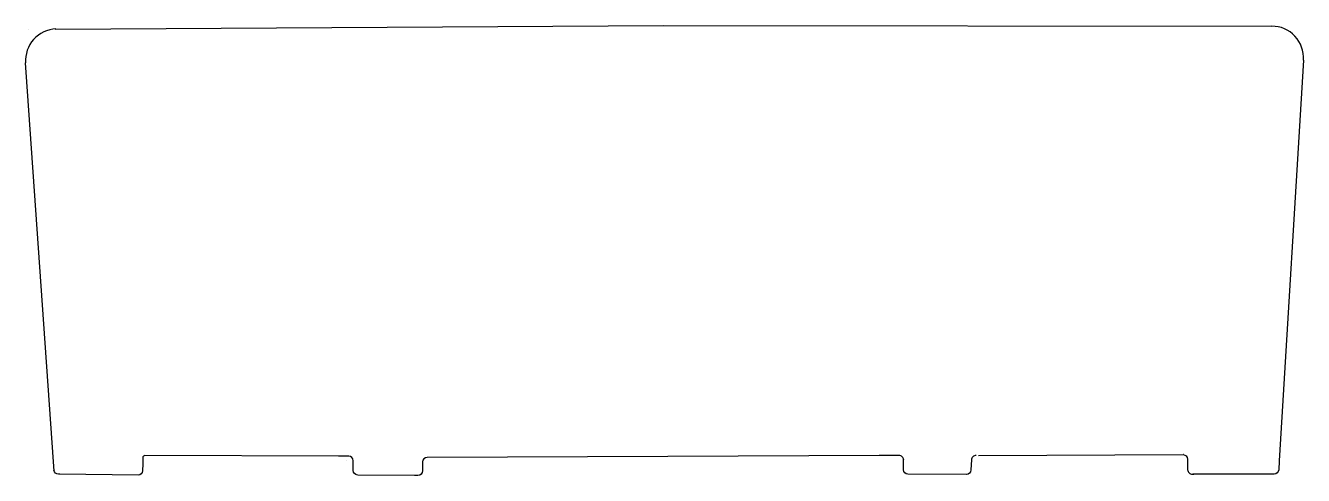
# Model space of a CAD drawing. Header units: millimetres. Extents: x 0 to 283, y 200 to 300.
import ezdxf

# ---------------------------------------------------------------- set-up
doc = ezdxf.new("R2010")
doc.units = ezdxf.units.MM
doc.layers.get('0').update_dxf_attribs({"linetype": 'CONTINUOUS'})

msp = doc.modelspace()

# ---------------------------------------------------------------- linework, layer by layer
for p, q in [((7.04, 299.24), (141.68, 300)), ((141.68, 300), (276.32, 299.87)), ((1.17, 299.23), (1.15, 299.23)), ((1.17, 299.23), (1.17, 299.23)), ((7.04, 299.24), (7.06, 299.24)), ((7.04, 299.24), (7.16, 299.24)), ((6.73, 201.46), (0.44, 291.76)), ((283.3, 292.34), (277.96, 203.68)), ((283.3, 292.34), (283.3, 292.4)), ((26.35, 204.39), (26.35, 203)), ((69.7, 204.72), (26.83, 204.86)), ((70.51, 204.72), (69.7, 204.72)), ((71.98, 204.75), (70.51, 204.72)), ((71.51, 203.7), (71.51, 203.72)), ((72.98, 201.58), (72.98, 203.72)), ((142.6, 204.71), (89.32, 204.44)), ((189.39, 204.89), (142.6, 204.71)), ((190.82, 204.89), (189.39, 204.89)), ((191.09, 204.89), (190.82, 204.89)), ((192.62, 204.89), (191.09, 204.89)), ((193.78, 204.93), (192.62, 204.89)), ((194.77, 202.13), (194.78, 203.99)), ((194.78, 203.99), (194.78, 203.92)), ((194.78, 203.92), (194.78, 203.92)), ((194.78, 203.9), (194.78, 203.92)), ((209.82, 203.91), (209.7, 201.71)), ((211.41, 204.93), (256.71, 205.08)), ((256.77, 205.08), (256.67, 205.08)), ((257.66, 204.08), (257.66, 203.2)), ((6.71, 201.65), (6.73, 201.46)), ((26.35, 203), (26.33, 201.54)), ((88.31, 203.47), (88.28, 201.74)), ((88.28, 201.74), (88.28, 201.49)), ((194.77, 201.74), (194.77, 202.13)), ((257.66, 203.2), (257.68, 201.73)), ((277.96, 203.68), (277.85, 201.74)), ((8.04, 200.73), (7.68, 200.74)), ((25.33, 200.55), (8.04, 200.73)), ((86.52, 200.49), (73.95, 200.57)), ((87.28, 200.49), (86.52, 200.49)), ((208.69, 200.7), (195.77, 200.74)), ((258.7, 200.75), (259.04, 200.75)), ((276.32, 200.8), (258.84, 200.76)), ((276.56, 200.8), (276.32, 200.8)), ((276.85, 200.8), (276.56, 200.8))]:
    msp.add_line(p, q)
for centre, radius, start, end in [((276.32, 292.87), 7, -3.8598, 89.9403), ((7.42, 292.25), 7, 92.1748, 183.9856), ((26.83, 204.39), 0.474, 89.7794, 179.7732), ((71.98, 203.75), 1, 0, 90), ((89.31, 203.43), 1.01, 89.7808, 177.8241), ((193.78, 203.93), 1, 44.856, 90), ((193.78, 203.93), 1, -0.2878, 44.8541), ((210.87, 203.86), 1.05, 133.6515, 177.4992), ((210.88, 203.86), 1.06, 90.4471, 134.1367), ((258.68, 201.75), 1, 180.6755, 226.0056), ((258.68, 201.75), 1, 226.0114, 271.3255)]:
    msp.add_arc(centre, radius, start, end)
at = {"extrusion": (0, 0, -1)}
for centre, radius, start, end in [((-256.66, 204.08), 1, 90.4765, 179.7772), ((-256.72, 199.49), 5.59, 89.8436, 90.4347), ((-7.71, 201.74), 1, 271.5027, 354.898), ((-25.33, 201.55), 1, 180.6932, 270.2483), ((-73.98, 201.58), 1.01, -87.8299, 0.2215), ((-87.28, 201.49), 1, 180, 270), ((-195.77, 201.74), 1, 269.8218, 359.8218), ((-208.65, 201.75), 1.06, 182.357, 267.9516), ((-276.85, 201.8), 1, 183.4408, 270.0009)]:
    msp.add_arc(centre, radius, start, end, dxfattribs=at)

doc.saveas('drawing.dxf')
